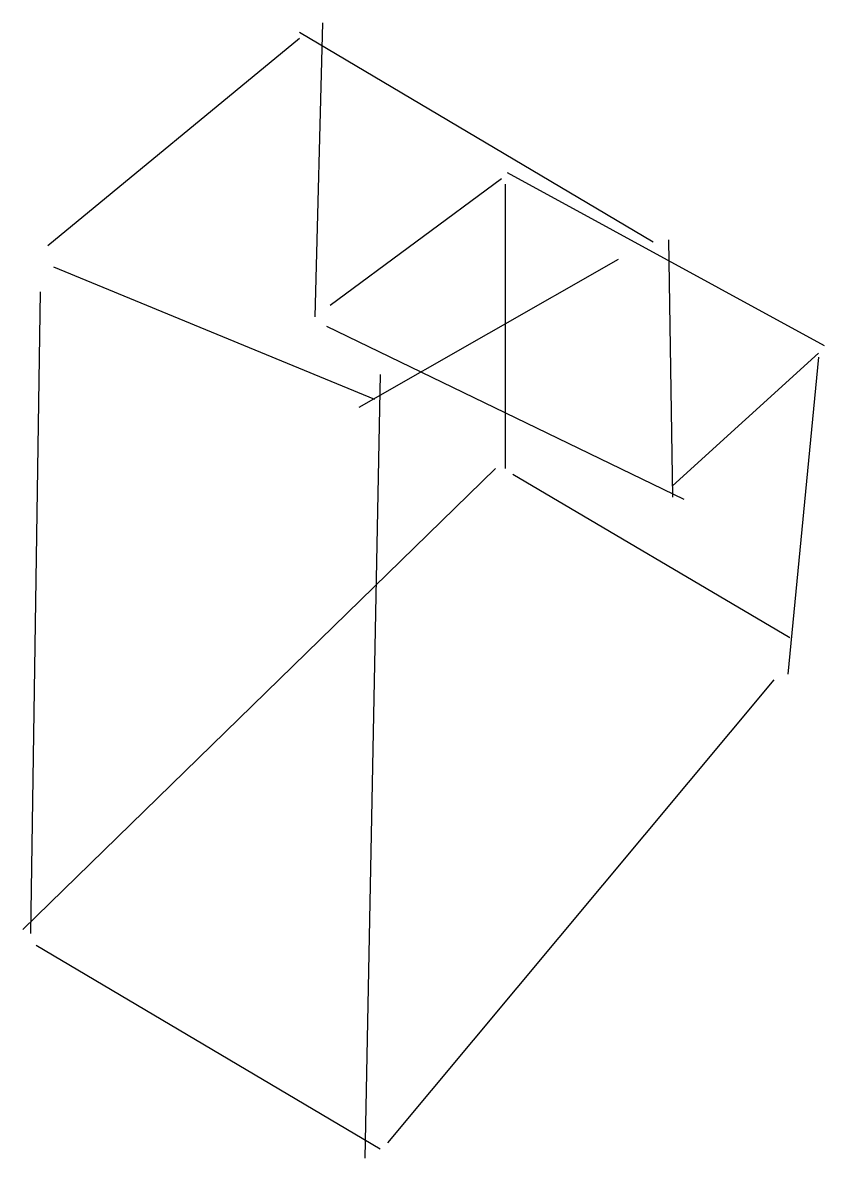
# Model space of a CAD drawing. Header units: metres. Extents: x -81 to 73, y -125 to 93.
import ezdxf

# ---------------------------------------------------------------- set-up
doc = ezdxf.new("R2010")
doc.units = ezdxf.units.M

msp = doc.modelspace()

# ---------------------------------------------------------------- linework, layer by layer
at = {"color": 0, "linetype": 'CONTINUOUS'}
for p, q in [((-23.436909, 93.009464), (-24.913249, 36.539432)), ((-76.216088, 50.195584), (-27.865931, 90.056782)), ((-27.865931, 91.164038), (40.045741, 50.933754)), ((11.995268, 64.22082), (72.894322, 31.003155)), ((-21.960568, 38.753943), (10.888013, 63.113565)), ((11.626183, 62.006309), (11.626183, 7.381703)), ((42.998423, 51.302839), (43.736593, 1.845426)), ((-75.108833, 46.135647), (-13.471609, 20.66877)), ((-16.42429, 19.192429), (33.402208, 47.611987)), ((-77.692429, 41.337539), (-79.537855, -81.936909)), ((-22.698738, 34.694006), (45.951104, 1.476341)), ((43.736593, 4.059937), (71.787066, 29.526814)), ((71.787066, 28.788644), (65.881703, -32.11041)), ((-12.364353, 25.466877), (-15.317035, -125.119874)), ((9.780757, 7.381703), (-81.014196, -81.198738)), ((13.102524, 6.274448), (66.250789, -25.097792)), ((-10.888013, -122.167192), (63.298107, -33.217666)), ((-78.430599, -84.15142), (-12.364353, -123.274448))]:
    msp.add_line(p, q, dxfattribs=at)

doc.saveas('drawing.dxf')
